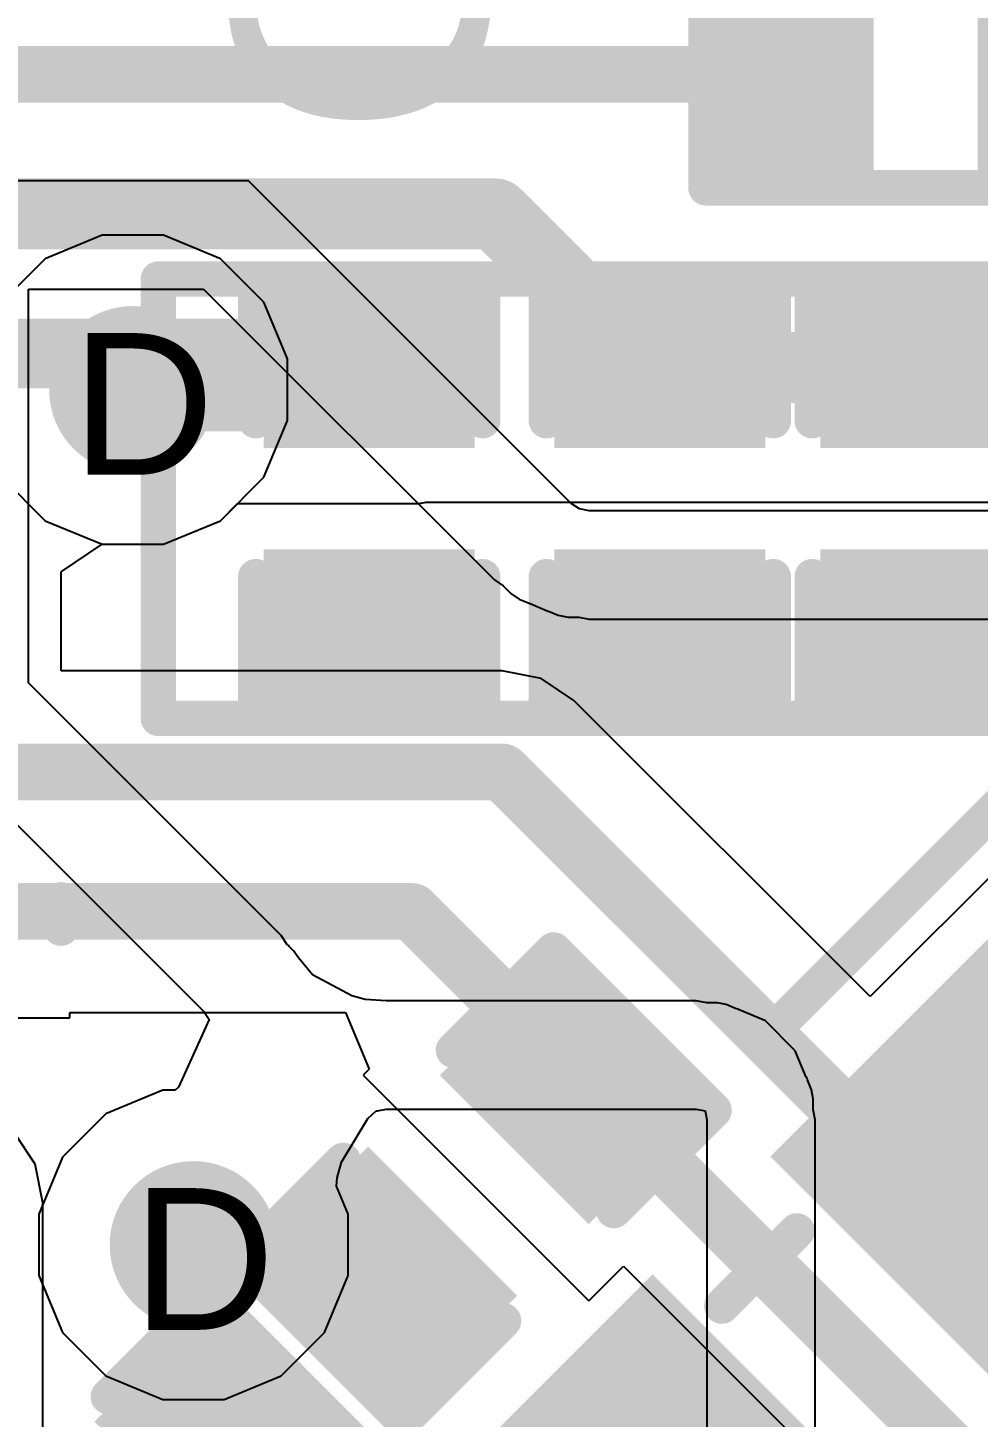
# Model space of a CAD drawing. Header units: inches. Extents: x -11 to 5428, y 0 to 5423.
# Drawn here: x 207.091 to 210.497, y 35.294 to 40.274 of the extents above; entities that cross this region are included whole.
import ezdxf

# ---------------------------------------------------------------- set-up
doc = ezdxf.new("R2010")
doc.units = ezdxf.units.IN
for name, color, linetype in [('Bottom Layer', 5, 'Continuous'), ('Drill Drawing', 1, 'Continuous'), ('GND', 16, 'Continuous'), ('PWR', 76, 'Continuous'), ('Top Layer', 1, 'Continuous'), ('Top Overlay', 2, 'Continuous'), ('Top Paste', 8, 'Continuous'), ('Top Solder', 216, 'Continuous'), ('Via Holes', 16, 'Continuous')]:
    doc.layers.add(name, color=color, linetype=linetype)
doc.styles.add('Arial', font='', dxfattribs={"height": 0.2})
doc.styles.get('Arial').set_extended_font_data('Arial')

# ---------------------------------------------------------------- blocks, each defined once
blk = doc.blocks.new('C___0402_308')
at = {"layer": 'Top Layer'}
for points in [[(-0.6985, -0.3175), (-0.6985, 0.3175), (-0.2413, 0.3175), (-0.2413, -0.3175)], [(0.2413, -0.3175), (0.2413, 0.3175), (0.6985, 0.3175), (0.6985, -0.3175)]]:
    blk.add_hatch(color=1, dxfattribs=at).paths.add_polyline_path(points)
at = {"layer": 'Top Paste'}
for points in [[(-0.6985, -0.3175), (-0.6985, 0.3175), (-0.2413, 0.3175), (-0.2413, -0.3175)], [(0.2413, -0.3175), (0.2413, 0.3175), (0.6985, 0.3175), (0.6985, -0.3175)]]:
    blk.add_hatch(color=8, dxfattribs=at).paths.add_polyline_path(points)
at = {"layer": 'Top Solder'}
for points in [[(-0.7585, -0.3775), (-0.7585, 0.3775), (-0.1813, 0.3775), (-0.1813, -0.3775)], [(0.1813, -0.3775), (0.1813, 0.3775), (0.7585, 0.3775), (0.7585, -0.3775)]]:
    blk.add_hatch(color=216, dxfattribs=at).paths.add_polyline_path(points)
at = {"layer": 'Top Overlay'}
for points in [[(-0.2794, 0.4064, 0.127, 0.127, 0), (-0.7874, 0.4064, 0.127, 0.127, 0)], [(-0.7874, -0.4064, 0.127, 0.127, 0), (-0.7874, 0.4064, 0.127, 0.127, 0)], [(0.7874, 0.4064, 0.127, 0.127, 0), (0.2794, 0.4064, 0.127, 0.127, 0)], [(0.7874, -0.4064, 0.127, 0.127, 0), (0.7874, 0.4064, 0.127, 0.127, 0)], [(-0.2794, -0.4064, 0.127, 0.127, 0), (-0.7874, -0.4064, 0.127, 0.127, 0)], [(0.7874, -0.4064, 0.127, 0.127, 0), (0.2794, -0.4064, 0.127, 0.127, 0)]]:
    blk.add_lwpolyline(points, format="xyseb", dxfattribs=at)
for points in [[(-0.8192, 0.4064, 0.0635, 0.0635, 1), (-0.7557, 0.4064, 0.0635, 0.0635, 1)], [(-0.8192, 0.4064, 0.0635, 0.0635, 1), (-0.7557, 0.4064, 0.0635, 0.0635, 1)], [(-0.3112, 0.4064, 0.0635, 0.0635, 1), (-0.2477, 0.4064, 0.0635, 0.0635, 1)], [(0.2476, 0.4064, 0.0635, 0.0635, 1), (0.3111, 0.4064, 0.0635, 0.0635, 1)], [(0.7556, 0.4064, 0.0635, 0.0635, 1), (0.8191, 0.4064, 0.0635, 0.0635, 1)], [(0.7556, 0.4064, 0.0635, 0.0635, 1), (0.8191, 0.4064, 0.0635, 0.0635, 1)], [(-0.8192, -0.4064, 0.0635, 0.0635, 1), (-0.7557, -0.4064, 0.0635, 0.0635, 1)], [(-0.8192, -0.4064, 0.0635, 0.0635, 1), (-0.7557, -0.4064, 0.0635, 0.0635, 1)], [(-0.3112, -0.4064, 0.0635, 0.0635, 1), (-0.2477, -0.4064, 0.0635, 0.0635, 1)], [(0.2476, -0.4064, 0.0635, 0.0635, 1), (0.3111, -0.4064, 0.0635, 0.0635, 1)], [(0.7556, -0.4064, 0.0635, 0.0635, 1), (0.8191, -0.4064, 0.0635, 0.0635, 1)], [(0.7556, -0.4064, 0.0635, 0.0635, 1), (0.8191, -0.4064, 0.0635, 0.0635, 1)]]:
    blk.add_lwpolyline(points, format="xyseb", close=True, dxfattribs=at)
blk = doc.blocks.new('C___0402_315')
at = {"layer": 'Top Layer'}
for points in [[(-0.6985, -0.3175), (-0.6985, 0.3175), (-0.2413, 0.3175), (-0.2413, -0.3175)], [(0.2413, -0.3175), (0.2413, 0.3175), (0.6985, 0.3175), (0.6985, -0.3175)]]:
    blk.add_hatch(color=1, dxfattribs=at).paths.add_polyline_path(points)
at = {"layer": 'Top Paste'}
for points in [[(-0.6985, -0.3175), (-0.6985, 0.3175), (-0.2413, 0.3175), (-0.2413, -0.3175)], [(0.2413, -0.3175), (0.2413, 0.3175), (0.6985, 0.3175), (0.6985, -0.3175)]]:
    blk.add_hatch(color=8, dxfattribs=at).paths.add_polyline_path(points)
at = {"layer": 'Top Solder'}
for points in [[(-0.7585, -0.3775), (-0.7585, 0.3775), (-0.1813, 0.3775), (-0.1813, -0.3775)], [(0.1813, -0.3775), (0.1813, 0.3775), (0.7585, 0.3775), (0.7585, -0.3775)]]:
    blk.add_hatch(color=216, dxfattribs=at).paths.add_polyline_path(points)
at = {"layer": 'Top Overlay'}
for points in [[(-0.7874, 0.4064, 0.127, 0.127, 0), (-0.2794, 0.4064, 0.127, 0.127, 0)], [(-0.7874, 0.4064, 0.127, 0.127, 0), (-0.7874, -0.4064, 0.127, 0.127, 0)], [(0.2794, 0.4064, 0.127, 0.127, 0), (0.7874, 0.4064, 0.127, 0.127, 0)], [(0.7874, 0.4064, 0.127, 0.127, 0), (0.7874, -0.4064, 0.127, 0.127, 0)], [(-0.7874, -0.4064, 0.127, 0.127, 0), (-0.2794, -0.4064, 0.127, 0.127, 0)], [(0.2794, -0.4064, 0.127, 0.127, 0), (0.7874, -0.4064, 0.127, 0.127, 0)]]:
    blk.add_lwpolyline(points, format="xyseb", dxfattribs=at)
for points in [[(-0.8191, 0.4064, 0.0635, 0.0635, 1), (-0.7556, 0.4064, 0.0635, 0.0635, 1)], [(-0.8191, 0.4064, 0.0635, 0.0635, 1), (-0.7556, 0.4064, 0.0635, 0.0635, 1)], [(-0.3111, 0.4064, 0.0635, 0.0635, 1), (-0.2476, 0.4064, 0.0635, 0.0635, 1)], [(0.2477, 0.4064, 0.0635, 0.0635, 1), (0.3112, 0.4064, 0.0635, 0.0635, 1)], [(0.7557, 0.4064, 0.0635, 0.0635, 1), (0.8192, 0.4064, 0.0635, 0.0635, 1)], [(0.7557, 0.4064, 0.0635, 0.0635, 1), (0.8192, 0.4064, 0.0635, 0.0635, 1)], [(-0.8191, -0.4064, 0.0635, 0.0635, 1), (-0.7556, -0.4064, 0.0635, 0.0635, 1)], [(-0.8191, -0.4064, 0.0635, 0.0635, 1), (-0.7556, -0.4064, 0.0635, 0.0635, 1)], [(-0.3111, -0.4064, 0.0635, 0.0635, 1), (-0.2476, -0.4064, 0.0635, 0.0635, 1)], [(0.2477, -0.4064, 0.0635, 0.0635, 1), (0.3112, -0.4064, 0.0635, 0.0635, 1)], [(0.7557, -0.4064, 0.0635, 0.0635, 1), (0.8192, -0.4064, 0.0635, 0.0635, 1)], [(0.7557, -0.4064, 0.0635, 0.0635, 1), (0.8192, -0.4064, 0.0635, 0.0635, 1)]]:
    blk.add_lwpolyline(points, format="xyseb", close=True, dxfattribs=at)
blk = doc.blocks.new('C___0402_316')
at = {"layer": 'Top Layer'}
for points in [[(-0.6985, -0.3175), (-0.6985, 0.3175), (-0.2413, 0.3175), (-0.2413, -0.3175)], [(0.2413, -0.3175), (0.2413, 0.3175), (0.6985, 0.3175), (0.6985, -0.3175)]]:
    blk.add_hatch(color=1, dxfattribs=at).paths.add_polyline_path(points)
at = {"layer": 'Top Paste'}
for points in [[(-0.6985, -0.3175), (-0.6985, 0.3175), (-0.2413, 0.3175), (-0.2413, -0.3175)], [(0.2413, -0.3175), (0.2413, 0.3175), (0.6985, 0.3175), (0.6985, -0.3175)]]:
    blk.add_hatch(color=8, dxfattribs=at).paths.add_polyline_path(points)
at = {"layer": 'Top Solder'}
for points in [[(-0.7585, -0.3775), (-0.7585, 0.3775), (-0.1813, 0.3775), (-0.1813, -0.3775)], [(0.1813, -0.3775), (0.1813, 0.3775), (0.7585, 0.3775), (0.7585, -0.3775)]]:
    blk.add_hatch(color=216, dxfattribs=at).paths.add_polyline_path(points)
at = {"layer": 'Top Overlay'}
for points in [[(-0.7874, 0.4064, 0.127, 0.127, 0), (-0.2794, 0.4064, 0.127, 0.127, 0)], [(-0.7874, 0.4064, 0.127, 0.127, 0), (-0.7874, -0.4064, 0.127, 0.127, 0)], [(0.2794, 0.4064, 0.127, 0.127, 0), (0.7874, 0.4064, 0.127, 0.127, 0)], [(0.7874, 0.4064, 0.127, 0.127, 0), (0.7874, -0.4064, 0.127, 0.127, 0)], [(-0.7874, -0.4064, 0.127, 0.127, 0), (-0.2794, -0.4064, 0.127, 0.127, 0)], [(0.2794, -0.4064, 0.127, 0.127, 0), (0.7874, -0.4064, 0.127, 0.127, 0)]]:
    blk.add_lwpolyline(points, format="xyseb", dxfattribs=at)
for points in [[(-0.8191, 0.4064, 0.0635, 0.0635, 1), (-0.7556, 0.4064, 0.0635, 0.0635, 1)], [(-0.8191, 0.4064, 0.0635, 0.0635, 1), (-0.7556, 0.4064, 0.0635, 0.0635, 1)], [(-0.3111, 0.4064, 0.0635, 0.0635, 1), (-0.2476, 0.4064, 0.0635, 0.0635, 1)], [(0.2477, 0.4064, 0.0635, 0.0635, 1), (0.3112, 0.4064, 0.0635, 0.0635, 1)], [(0.7557, 0.4064, 0.0635, 0.0635, 1), (0.8192, 0.4064, 0.0635, 0.0635, 1)], [(0.7557, 0.4064, 0.0635, 0.0635, 1), (0.8192, 0.4064, 0.0635, 0.0635, 1)], [(-0.8191, -0.4064, 0.0635, 0.0635, 1), (-0.7556, -0.4064, 0.0635, 0.0635, 1)], [(-0.8191, -0.4064, 0.0635, 0.0635, 1), (-0.7556, -0.4064, 0.0635, 0.0635, 1)], [(-0.3111, -0.4064, 0.0635, 0.0635, 1), (-0.2476, -0.4064, 0.0635, 0.0635, 1)], [(0.2477, -0.4064, 0.0635, 0.0635, 1), (0.3112, -0.4064, 0.0635, 0.0635, 1)], [(0.7557, -0.4064, 0.0635, 0.0635, 1), (0.8192, -0.4064, 0.0635, 0.0635, 1)], [(0.7557, -0.4064, 0.0635, 0.0635, 1), (0.8192, -0.4064, 0.0635, 0.0635, 1)]]:
    blk.add_lwpolyline(points, format="xyseb", close=True, dxfattribs=at)
blk = doc.blocks.new('C___0402_319')
at = {"layer": 'Top Layer'}
for points in [[(-0.6985, -0.3175), (-0.6985, 0.3175), (-0.2413, 0.3175), (-0.2413, -0.3175)], [(0.2413, -0.3175), (0.2413, 0.3175), (0.6985, 0.3175), (0.6985, -0.3175)]]:
    blk.add_hatch(color=1, dxfattribs=at).paths.add_polyline_path(points)
at = {"layer": 'Top Paste'}
for points in [[(-0.6985, -0.3175), (-0.6985, 0.3175), (-0.2413, 0.3175), (-0.2413, -0.3175)], [(0.2413, -0.3175), (0.2413, 0.3175), (0.6985, 0.3175), (0.6985, -0.3175)]]:
    blk.add_hatch(color=8, dxfattribs=at).paths.add_polyline_path(points)
at = {"layer": 'Top Solder'}
for points in [[(-0.7585, -0.3775), (-0.7585, 0.3775), (-0.1813, 0.3775), (-0.1813, -0.3775)], [(0.1813, -0.3775), (0.1813, 0.3775), (0.7585, 0.3775), (0.7585, -0.3775)]]:
    blk.add_hatch(color=216, dxfattribs=at).paths.add_polyline_path(points)
at = {"layer": 'Top Overlay'}
for points in [[(-0.7874, 0.4064, 0.127, 0.127, 0), (-0.2794, 0.4064, 0.127, 0.127, 0)], [(-0.7874, 0.4064, 0.127, 0.127, 0), (-0.7874, -0.4064, 0.127, 0.127, 0)], [(0.2794, 0.4064, 0.127, 0.127, 0), (0.7874, 0.4064, 0.127, 0.127, 0)], [(0.7874, 0.4064, 0.127, 0.127, 0), (0.7874, -0.4064, 0.127, 0.127, 0)], [(-0.7874, -0.4064, 0.127, 0.127, 0), (-0.2794, -0.4064, 0.127, 0.127, 0)], [(0.2794, -0.4064, 0.127, 0.127, 0), (0.7874, -0.4064, 0.127, 0.127, 0)]]:
    blk.add_lwpolyline(points, format="xyseb", dxfattribs=at)
for points in [[(-0.8192, 0.4064, 0.0635, 0.0635, 1), (-0.7557, 0.4064, 0.0635, 0.0635, 1)], [(-0.8192, 0.4064, 0.0635, 0.0635, 1), (-0.7557, 0.4064, 0.0635, 0.0635, 1)], [(-0.3112, 0.4064, 0.0635, 0.0635, 1), (-0.2477, 0.4064, 0.0635, 0.0635, 1)], [(0.2477, 0.4064, 0.0635, 0.0635, 1), (0.3112, 0.4064, 0.0635, 0.0635, 1)], [(0.7557, 0.4064, 0.0635, 0.0635, 1), (0.8192, 0.4064, 0.0635, 0.0635, 1)], [(0.7557, 0.4064, 0.0635, 0.0635, 1), (0.8192, 0.4064, 0.0635, 0.0635, 1)], [(-0.8192, -0.4064, 0.0635, 0.0635, 1), (-0.7557, -0.4064, 0.0635, 0.0635, 1)], [(-0.8192, -0.4064, 0.0635, 0.0635, 1), (-0.7557, -0.4064, 0.0635, 0.0635, 1)], [(-0.3112, -0.4064, 0.0635, 0.0635, 1), (-0.2477, -0.4064, 0.0635, 0.0635, 1)], [(0.2477, -0.4064, 0.0635, 0.0635, 1), (0.3112, -0.4064, 0.0635, 0.0635, 1)], [(0.7557, -0.4064, 0.0635, 0.0635, 1), (0.8192, -0.4064, 0.0635, 0.0635, 1)], [(0.7557, -0.4064, 0.0635, 0.0635, 1), (0.8192, -0.4064, 0.0635, 0.0635, 1)]]:
    blk.add_lwpolyline(points, format="xyseb", close=True, dxfattribs=at)
blk = doc.blocks.new('C___0402_326')
at = {"layer": 'Top Layer'}
for points in [[(-0.6985, -0.3175), (-0.6985, 0.3175), (-0.2413, 0.3175), (-0.2413, -0.3175)], [(0.2413, -0.3175), (0.2413, 0.3175), (0.6985, 0.3175), (0.6985, -0.3175)]]:
    blk.add_hatch(color=1, dxfattribs=at).paths.add_polyline_path(points)
at = {"layer": 'Top Paste'}
for points in [[(-0.6985, -0.3175), (-0.6985, 0.3175), (-0.2413, 0.3175), (-0.2413, -0.3175)], [(0.2413, -0.3175), (0.2413, 0.3175), (0.6985, 0.3175), (0.6985, -0.3175)]]:
    blk.add_hatch(color=8, dxfattribs=at).paths.add_polyline_path(points)
at = {"layer": 'Top Solder'}
for points in [[(-0.7585, -0.3775), (-0.7585, 0.3775), (-0.1813, 0.3775), (-0.1813, -0.3775)], [(0.1813, -0.3775), (0.1813, 0.3775), (0.7585, 0.3775), (0.7585, -0.3775)]]:
    blk.add_hatch(color=216, dxfattribs=at).paths.add_polyline_path(points)
at = {"layer": 'Top Overlay'}
for points in [[(-0.7874, 0.4064, 0.127, 0.127, 0), (-0.2794, 0.4064, 0.127, 0.127, 0)], [(-0.7874, 0.4064, 0.127, 0.127, 0), (-0.7874, -0.4064, 0.127, 0.127, 0)], [(0.2794, 0.4064, 0.127, 0.127, 0), (0.7874, 0.4064, 0.127, 0.127, 0)], [(0.7874, 0.4064, 0.127, 0.127, 0), (0.7874, -0.4064, 0.127, 0.127, 0)], [(-0.7874, -0.4064, 0.127, 0.127, 0), (-0.2794, -0.4064, 0.127, 0.127, 0)], [(0.2794, -0.4064, 0.127, 0.127, 0), (0.7874, -0.4064, 0.127, 0.127, 0)]]:
    blk.add_lwpolyline(points, format="xyseb", dxfattribs=at)
for points in [[(-0.8191, 0.4064, 0.0635, 0.0635, 1), (-0.7556, 0.4064, 0.0635, 0.0635, 1)], [(-0.8191, 0.4064, 0.0635, 0.0635, 1), (-0.7556, 0.4064, 0.0635, 0.0635, 1)], [(-0.3111, 0.4064, 0.0635, 0.0635, 1), (-0.2476, 0.4064, 0.0635, 0.0635, 1)], [(0.2477, 0.4064, 0.0635, 0.0635, 1), (0.3112, 0.4064, 0.0635, 0.0635, 1)], [(0.7557, 0.4064, 0.0635, 0.0635, 1), (0.8192, 0.4064, 0.0635, 0.0635, 1)], [(0.7557, 0.4064, 0.0635, 0.0635, 1), (0.8192, 0.4064, 0.0635, 0.0635, 1)], [(-0.8191, -0.4064, 0.0635, 0.0635, 1), (-0.7556, -0.4064, 0.0635, 0.0635, 1)], [(-0.8191, -0.4064, 0.0635, 0.0635, 1), (-0.7556, -0.4064, 0.0635, 0.0635, 1)], [(-0.3111, -0.4064, 0.0635, 0.0635, 1), (-0.2476, -0.4064, 0.0635, 0.0635, 1)], [(0.2476, -0.4064, 0.0635, 0.0635, 1), (0.3111, -0.4064, 0.0635, 0.0635, 1)], [(0.7556, -0.4064, 0.0635, 0.0635, 1), (0.8191, -0.4064, 0.0635, 0.0635, 1)], [(0.7556, -0.4064, 0.0635, 0.0635, 1), (0.8191, -0.4064, 0.0635, 0.0635, 1)]]:
    blk.add_lwpolyline(points, format="xyseb", close=True, dxfattribs=at)
blk = doc.blocks.new('R___0402_343')
at = {"layer": 'Top Layer'}
for points in [[(-0.6985, -0.3175), (-0.6985, 0.3175), (-0.2413, 0.3175), (-0.2413, -0.3175)], [(0.2413, -0.3175), (0.2413, 0.3175), (0.6985, 0.3175), (0.6985, -0.3175)]]:
    blk.add_hatch(color=1, dxfattribs=at).paths.add_polyline_path(points)
at = {"layer": 'Top Paste'}
for points in [[(-0.6985, -0.3175), (-0.6985, 0.3175), (-0.2413, 0.3175), (-0.2413, -0.3175)], [(0.2413, -0.3175), (0.2413, 0.3175), (0.6985, 0.3175), (0.6985, -0.3175)]]:
    blk.add_hatch(color=8, dxfattribs=at).paths.add_polyline_path(points)
at = {"layer": 'Top Solder'}
for points in [[(-0.7535, -0.3725), (-0.7535, 0.3725), (-0.1863, 0.3725), (-0.1863, -0.3725)], [(0.1863, -0.3725), (0.1863, 0.3725), (0.7535, 0.3725), (0.7535, -0.3725)]]:
    blk.add_hatch(color=216, dxfattribs=at).paths.add_polyline_path(points)
at = {"layer": 'Top Overlay'}
for points in [[(0.7874, 0.4064, 0.127, 0.127, 0), (-0.7874, 0.4064, 0.127, 0.127, 0)], [(-0.7874, 0.4064, 0.127, 0.127, 0), (-0.7874, -0.4064, 0.127, 0.127, 0)], [(0.7874, 0.4064, 0.127, 0.127, 0), (0.7874, -0.4064, 0.127, 0.127, 0)], [(0.7874, -0.4064, 0.127, 0.127, 0), (-0.7874, -0.4064, 0.127, 0.127, 0)], [(0.8128, -0.4318, 0.00323, 0.00323, 0), (-0.8128, -0.4318, 0.00323, 0.00323, 0)]]:
    blk.add_lwpolyline(points, format="xyseb", dxfattribs=at)
for points in [[(-0.8191, 0.4064, 0.0635, 0.0635, 1), (-0.7556, 0.4064, 0.0635, 0.0635, 1)], [(-0.8191, 0.4064, 0.0635, 0.0635, 1), (-0.7556, 0.4064, 0.0635, 0.0635, 1)], [(0.7556, 0.4064, 0.0635, 0.0635, 1), (0.8191, 0.4064, 0.0635, 0.0635, 1)], [(0.7556, 0.4064, 0.0635, 0.0635, 1), (0.8191, 0.4064, 0.0635, 0.0635, 1)], [(-0.8191, -0.4064, 0.0635, 0.0635, 1), (-0.7556, -0.4064, 0.0635, 0.0635, 1)], [(-0.8191, -0.4064, 0.0635, 0.0635, 1), (-0.7556, -0.4064, 0.0635, 0.0635, 1)], [(0.7556, -0.4064, 0.0635, 0.0635, 1), (0.8191, -0.4064, 0.0635, 0.0635, 1)], [(0.7556, -0.4064, 0.0635, 0.0635, 1), (0.8191, -0.4064, 0.0635, 0.0635, 1)], [(-0.8136, -0.4318, 0.00161, 0.00161, 1), (-0.812, -0.4318, 0.00161, 0.00161, 1)], [(0.812, -0.4318, 0.00161, 0.00161, 1), (0.8136, -0.4318, 0.00161, 0.00161, 1)]]:
    blk.add_lwpolyline(points, format="xyseb", close=True, dxfattribs=at)
blk = doc.blocks.new('QFN_64_EP_9_9__363')
at = {"layer": 'Top Overlay'}
for points in [[(-5.0038, 3.81, 0.127, 0.127, 0), (-5.0038, 3.7084, 0.127, 0.127, 0)], [(-4.953, 3.7592, 0.127, 0.127, 0), (-5.0038, 3.81, 0.127, 0.127, 0)], [(-4.953, 3.7592, 0.127, 0.127, 0), (-5.0038, 3.7084, 0.127, 0.127, 0)]]:
    blk.add_lwpolyline(points, format="xyseb", dxfattribs=at)
for points in [[(-5.0356, 3.81, 0.0635, 0.0635, 1), (-4.9721, 3.81, 0.0635, 0.0635, 1)], [(-5.0356, 3.81, 0.0635, 0.0635, 1), (-4.9721, 3.81, 0.0635, 0.0635, 1)], [(-4.9848, 3.7592, 0.0635, 0.0635, 1), (-4.9213, 3.7592, 0.0635, 0.0635, 1)], [(-4.9848, 3.7592, 0.0635, 0.0635, 1), (-4.9213, 3.7592, 0.0635, 0.0635, 1)], [(-5.0356, 3.7084, 0.0635, 0.0635, 1), (-4.9721, 3.7084, 0.0635, 0.0635, 1)], [(-5.0356, 3.7084, 0.0635, 0.0635, 1), (-4.9721, 3.7084, 0.0635, 0.0635, 1)]]:
    blk.add_lwpolyline(points, format="xyseb", close=True, dxfattribs=at)
blk = doc.blocks.new('SMD3225_4P_365')
at = {"layer": 'Top Layer'}
for points in [[(-1.8, 1.45), (-0.4, 1.45), (-0.4, 0.25), (-1.8, 0.25)], [(0.4, 1.45), (1.8, 1.45), (1.8, 0.25), (0.4, 0.25)]]:
    blk.add_hatch(color=1, dxfattribs=at).paths.add_polyline_path(points)
at = {"layer": 'Top Paste'}
for points in [[(-1.8, 1.45), (-0.4, 1.45), (-0.4, 0.25), (-1.8, 0.25)], [(0.4, 1.45), (1.8, 1.45), (1.8, 0.25), (0.4, 0.25)]]:
    blk.add_hatch(color=8, dxfattribs=at).paths.add_polyline_path(points)
at = {"layer": 'Top Solder'}
for points in [[(-1.9016, 1.5516), (-0.2984, 1.5516), (-0.2984, 0.1484), (-1.9016, 0.1484)], [(0.2984, 1.5516), (1.9016, 1.5516), (1.9016, 0.1484), (0.2984, 0.1484)]]:
    blk.add_hatch(color=216, dxfattribs=at).paths.add_polyline_path(points)
at = {"layer": 'Top Overlay'}
blk.add_lwpolyline([(-0.2032, 1.2954, 0.127, 0.127, 0), (0.1778, 1.2954, 0.127, 0.127, 0)], format="xyseb", dxfattribs=at)
for points in [[(-0.235, 1.2954, 0.0635, 0.0635, 1), (-0.1715, 1.2954, 0.0635, 0.0635, 1)], [(0.1461, 1.2954, 0.0635, 0.0635, 1), (0.2096, 1.2954, 0.0635, 0.0635, 1)]]:
    blk.add_lwpolyline(points, format="xyseb", close=True, dxfattribs=at)

msp = doc.modelspace()

# ---------------------------------------------------------------- hatches: boundary and pattern name
at = {"layer": 'Bottom Layer'}
h = msp.add_hatch(color=5, dxfattribs=at)
edge = h.paths.add_edge_path()
edge.add_arc((207.468, 38.9768), 0.3, 0, 360)
h = msp.add_hatch(color=5, dxfattribs=at)
edge = h.paths.add_edge_path()
edge.add_arc((207.685, 35.912), 0.3, 0, 360)
at = {"layer": 'GND'}
h = msp.add_hatch(color=16, dxfattribs=at)
edge = h.paths.add_edge_path()
edge.add_arc((207.468, 38.9768), 0.3, 0, 360)
h = msp.add_hatch(color=16, dxfattribs=at)
edge = h.paths.add_edge_path()
edge.add_arc((207.685, 35.912), 0.3, 0, 360)
at = {"layer": 'PWR'}
h = msp.add_hatch(color=76, dxfattribs=at)
edge = h.paths.add_edge_path()
edge.add_arc((207.468, 38.9768), 0.3, 0, 360)
h = msp.add_hatch(color=76, dxfattribs=at)
edge = h.paths.add_edge_path()
edge.add_arc((207.685, 35.912), 0.3, 0, 360)
at = {"layer": 'Top Layer'}
h = msp.add_hatch(color=1, dxfattribs=at)
edge = h.paths.add_edge_path()
edge.add_arc((207.468, 38.9768), 0.3, 0, 360)
for points in [[(206.2567, 38.982), (208.3147, 38.982), (208.3147, 39.232), (206.2567, 39.232)], [(207.2321, 38.8276), (208.4935, 38.8276), (208.4935, 39.2318), (207.2321, 39.2318)]]:
    msp.add_hatch(color=1, dxfattribs=at).paths.add_polyline_path(points)
h = msp.add_hatch(color=1, dxfattribs=at)
edge = h.paths.add_edge_path()
edge.add_arc((207.685, 35.912), 0.3, 0, 360)
at = {"layer": 'Via Holes'}
h = msp.add_hatch(color=7, dxfattribs=at)
edge = h.paths.add_edge_path()
edge.add_arc((207.468, 38.9768), 0.15, 0, 360)
h = msp.add_hatch(color=7, dxfattribs=at)
edge = h.paths.add_edge_path()
edge.add_arc((207.685, 35.912), 0.15, 0, 360)

# ---------------------------------------------------------------- linework, layer by layer
at = {"layer": 'Bottom Layer'}
for p, q in [((207.3578, 39.5308), (207.1541, 39.4464)), ((207.5782, 39.5308), (207.3578, 39.5308)), ((207.7818, 39.4464), (207.5782, 39.5308)), ((207.1541, 39.4464), (206.9983, 39.2906)), ((207.9376, 39.2906), (207.7818, 39.4464)), ((208.022, 39.087), (207.9376, 39.2906)), ((208.022, 38.8666), (208.022, 39.087)), ((207.9376, 38.6629), (208.022, 38.8666)), ((206.9983, 38.6629), (207.1541, 38.5071)), ((207.7818, 38.5071), (207.9376, 38.6629)), ((207.1541, 38.5071), (207.3578, 38.4228)), ((207.5782, 38.4228), (207.7818, 38.5071)), ((207.3578, 38.4228), (207.5782, 38.4228))]:
    msp.add_line(p, q, dxfattribs=at)
at = {"layer": 'GND'}
for p, q in [((207.3578, 39.5308), (207.1541, 39.4464)), ((207.5782, 39.5308), (207.3578, 39.5308)), ((207.7818, 39.4464), (207.5782, 39.5308)), ((207.1541, 39.4464), (206.9983, 39.2906)), ((207.9376, 39.2906), (207.7818, 39.4464)), ((208.022, 39.087), (207.9376, 39.2906)), ((208.022, 38.8666), (208.022, 39.087)), ((207.9376, 38.6629), (208.022, 38.8666)), ((206.9983, 38.6629), (207.1541, 38.5071)), ((207.7818, 38.5071), (207.9376, 38.6629)), ((207.1541, 38.5071), (207.3578, 38.4228)), ((207.5782, 38.4228), (207.7818, 38.5071)), ((207.3578, 38.4228), (207.5782, 38.4228))]:
    msp.add_line(p, q, dxfattribs=at)
at = {"layer": 'PWR'}
for p, q in [((207.8818, 39.7256), (206.7052, 39.7256)), ((209.0378, 38.5696), (207.8818, 39.7256)), ((207.0937, 37.9258), (207.0937, 39.3371)), ((207.0937, 39.3371), (207.7209, 39.3371)), ((207.7209, 39.3371), (208.7631, 38.2949)), ((209.0677, 38.5496), (209.0378, 38.5696)), ((209.1031, 38.5426), (209.0677, 38.5496)), ((210.7641, 38.5426), (209.1031, 38.5426)), ((208.7631, 38.2949), (208.7949, 38.2737)), ((208.7949, 38.2737), (208.822, 38.2466)), ((208.822, 38.2466), (208.8519, 38.2266)), ((208.8519, 38.2266), (208.8873, 38.212)), ((208.8873, 38.212), (208.8891, 38.2107)), ((208.8891, 38.2107), (208.8913, 38.2103)), ((208.8913, 38.2103), (208.9526, 38.1849)), ((208.9526, 38.1849), (208.9544, 38.1837)), ((208.9544, 38.1837), (208.9566, 38.1832)), ((208.9566, 38.1832), (208.992, 38.1686)), ((208.992, 38.1686), (209.0273, 38.1616)), ((209.0273, 38.1616), (209.0656, 38.1616)), ((209.0656, 38.1616), (209.1031, 38.1541)), ((209.1031, 38.1541), (210.558, 38.1541)), ((207.9988, 37.0207), (207.0937, 37.9258)), ((206.819, 37.6511), (207.7241, 36.746)), ((208.0196, 36.9896), (207.9988, 37.0207)), ((208.0256, 36.9852), (208.0196, 36.9896)), ((208.028, 36.9814), (208.0256, 36.9852)), ((208.044, 36.9659), (208.028, 36.9814)), ((208.0611, 36.9412), (208.044, 36.9659)), ((208.1119, 36.8793), (208.0611, 36.9412)), ((208.2523, 36.8045), (208.1119, 36.8793)), ((208.3004, 36.7913), (208.2523, 36.8045)), ((208.3756, 36.7867), (208.3004, 36.7913)), ((209.4864, 36.7867), (208.3756, 36.7867)), ((209.5239, 36.7792), (209.4864, 36.7867)), ((209.5621, 36.7792), (209.5239, 36.7792)), ((209.594, 36.7729), (209.5621, 36.7792)), ((209.6294, 36.7582), (209.594, 36.7729)), ((209.635, 36.7571), (209.6294, 36.7582)), ((209.6398, 36.7539), (209.635, 36.7571)), ((209.7341, 36.7149), (209.6398, 36.7539)), ((207.7418, 36.72), (207.6312, 36.4768)), ((207.7241, 36.746), (207.7247, 36.7447)), ((207.7247, 36.7447), (207.7418, 36.72)), ((209.8413, 36.6077), (209.7341, 36.7149)), ((209.7341, 36.7149), (209.7341, 36.7149)), ((209.8803, 36.5134), (209.8413, 36.6077)), ((209.8413, 36.6077), (209.8413, 36.6077)), ((209.8835, 36.5086), (209.8803, 36.5134)), ((209.8846, 36.503), (209.8835, 36.5086)), ((209.8993, 36.4676), (209.8846, 36.503)), ((207.5748, 36.466), (207.3712, 36.3817)), ((207.6192, 36.466), (207.5748, 36.466)), ((207.6312, 36.4768), (207.6192, 36.466)), ((209.9056, 36.4357), (209.8993, 36.4676)), ((209.9056, 36.3975), (209.9056, 36.4357)), ((207.3712, 36.3817), (207.2154, 36.2259)), ((208.2156, 36.2087), (208.31, 36.3651)), ((208.31, 36.3651), (208.3399, 36.392)), ((208.3399, 36.392), (208.3441, 36.392)), ((208.3441, 36.392), (208.3756, 36.3982)), ((208.3756, 36.3982), (209.4864, 36.3982)), ((209.4864, 36.3982), (209.5183, 36.3919)), ((209.5183, 36.3919), (209.5246, 36.36)), ((209.5246, 36.36), (209.5246, 30.2006)), ((209.9131, 36.36), (209.9056, 36.3975)), ((209.9131, 32.3681), (209.9131, 36.36)), ((207.2154, 36.2259), (207.131, 36.0222)), ((208.1995, 36.1522), (208.2156, 36.2087)), ((208.1976, 36.1223), (208.1995, 36.1522)), ((208.239, 36.0222), (208.1976, 36.1223)), ((207.131, 36.0222), (207.131, 35.8018)), ((208.239, 35.8018), (208.239, 36.0222)), ((207.131, 35.8018), (207.2154, 35.5982)), ((208.1547, 35.5982), (208.239, 35.8018)), ((207.2154, 35.5982), (207.3712, 35.4424)), ((207.9989, 35.4424), (208.1547, 35.5982)), ((207.3712, 35.4424), (207.5748, 35.358)), ((207.7952, 35.358), (207.9989, 35.4424)), ((207.5748, 35.358), (207.7952, 35.358))]:
    msp.add_line(p, q, dxfattribs=at)
at = {"layer": 'Top Layer'}
for p, q in [((207.7818, 38.5071), (207.8433, 38.5686)), ((207.8433, 38.5686), (208.4935, 38.5686)), ((208.4935, 38.5686), (208.5186, 38.5736)), ((208.5186, 38.5736), (210.8293, 38.5736)), ((207.5782, 38.4228), (207.7818, 38.5071)), ((207.2107, 38.3245), (207.3578, 38.4228)), ((207.3578, 38.4228), (207.5782, 38.4228)), ((207.2107, 37.9695), (207.2107, 38.3245)), ((208.7917, 37.9695), (207.2107, 37.9695)), ((208.9304, 37.9419), (208.7917, 37.9695)), ((208.7917, 37.9695), (208.7917, 37.9695)), ((209.0481, 37.8633), (208.9304, 37.9419)), ((210.1097, 36.8017), (209.0481, 37.8633)), ((210.8854, 37.5774), (210.1097, 36.8017)), ((206.9196, 36.726), (207.2417, 36.726)), ((207.2417, 36.726), (207.2417, 36.7444)), ((207.2417, 36.7444), (208.2304, 36.7444)), ((208.2304, 36.7444), (208.3146, 36.5412)), ((208.3146, 36.5412), (208.2932, 36.5199)), ((208.2932, 36.5199), (209.1015, 35.7116)), ((207.1183, 36.2009), (207.0397, 36.3185)), ((207.1459, 36.0622), (207.1183, 36.2009)), ((207.1459, 35.2249), (207.1459, 36.0622)), ((207.1459, 36.0622), (207.1459, 36.0622)), ((209.1015, 35.7116), (209.2259, 35.8361)), ((209.2259, 35.8361), (210.1693, 34.8927))]:
    msp.add_line(p, q, dxfattribs=at)
for points in [[(206.6067, 40.107, 0.2032, 0.2032, 0), (209.8387, 40.107, 0.2032, 0.2032, 0)], [(206.6067, 39.607, 0.254, 0.254, 0), (208.7672, 39.607, 0.254, 0.254, 0)], [(208.7672, 39.607, 0.254, 0.254, 0), (209.2672, 39.107, 0.254, 0.254, 0)], [(206.6067, 39.107, 0.2032, 0.2032, 0), (207.2304, 39.107, 0.2032, 0.2032, 0)], [(207.2304, 39.107, 0.2032, 0.2032, 0), (207.3606, 38.9768, 0.2032, 0.2032, 0)], [(208.275, 39.0165, 0.2032, 0.2032, 0), (208.3147, 39.0562, 0.2032, 0.2032, 0)], [(209.3561, 39.0562, 0.254, 0.254, 0), (210.3086, 39.0562, 0.254, 0.254, 0)], [(210.3086, 39.0562, 0.254, 0.254, 0), (211.1882, 39.0562, 0.254, 0.254, 0)], [(207.468, 38.9768, 0.2032, 0.2032, 0), (207.5077, 39.0165, 0.2032, 0.2032, 0)], [(207.5077, 39.0165, 0.2032, 0.2032, 0), (208.275, 39.0165, 0.2032, 0.2032, 0)], [(207.3606, 38.9768, 0.2032, 0.2032, 0), (207.468, 38.9768, 0.2032, 0.2032, 0)], [(206.6067, 37.607, 0.2032, 0.2032, 0), (208.7917, 37.607, 0.2032, 0.2032, 0)], [(208.7917, 37.607, 0.2032, 0.2032, 0), (210.1047, 36.2939, 0.2032, 0.2032, 0)], [(206.6067, 37.107, 0.2032, 0.2032, 0), (208.4677, 37.107, 0.2032, 0.2032, 0)], [(208.4677, 37.107, 0.2032, 0.2032, 0), (209.0386, 36.5361, 0.2032, 0.2032, 0)], [(209.0386, 36.457, 0.2032, 0.2032, 0), (209.0386, 36.5361, 0.2032, 0.2032, 0)], [(209.0386, 36.457, 0.2032, 0.2032, 0), (209.1178, 36.457, 0.2032, 0.2032, 0)], [(209.1178, 36.457, 0.2032, 0.2032, 0), (210.5318, 35.0429, 0.2032, 0.2032, 0)], [(210.1047, 36.2939, 0.2032, 0.2032, 0), (210.8096, 36.2939, 0.2032, 0.2032, 0)]]:
    msp.add_lwpolyline(points, format="xyseb", dxfattribs=at)
for points in [[(209.7879, 40.107, 0.1016, 0.1016, 1), (209.8895, 40.107, 0.1016, 0.1016, 1)], [(208.7037, 39.607, 0.127, 0.127, 1), (208.8307, 39.607, 0.127, 0.127, 1)], [(208.7037, 39.607, 0.127, 0.127, 1), (208.8307, 39.607, 0.127, 0.127, 1)], [(207.1796, 39.107, 0.1016, 0.1016, 1), (207.2812, 39.107, 0.1016, 0.1016, 1)], [(207.1796, 39.107, 0.1016, 0.1016, 1), (207.2812, 39.107, 0.1016, 0.1016, 1)], [(209.2037, 39.107, 0.127, 0.127, 1), (209.3307, 39.107, 0.127, 0.127, 1)], [(208.2639, 39.0562, 0.1016, 0.1016, 1), (208.3655, 39.0562, 0.1016, 0.1016, 1)], [(209.2926, 39.0562, 0.127, 0.127, 1), (209.4196, 39.0562, 0.127, 0.127, 1)], [(210.2451, 39.0562, 0.127, 0.127, 1), (210.3721, 39.0562, 0.127, 0.127, 1)], [(210.2451, 39.0562, 0.127, 0.127, 1), (210.3721, 39.0562, 0.127, 0.127, 1)], [(207.4569, 39.0165, 0.1016, 0.1016, 1), (207.5585, 39.0165, 0.1016, 0.1016, 1)], [(207.4569, 39.0165, 0.1016, 0.1016, 1), (207.5585, 39.0165, 0.1016, 0.1016, 1)], [(208.2242, 39.0165, 0.1016, 0.1016, 1), (208.3258, 39.0165, 0.1016, 0.1016, 1)], [(208.2242, 39.0165, 0.1016, 0.1016, 1), (208.3258, 39.0165, 0.1016, 0.1016, 1)], [(207.3098, 38.9768, 0.1016, 0.1016, 1), (207.4114, 38.9768, 0.1016, 0.1016, 1)], [(207.3098, 38.9768, 0.1016, 0.1016, 1), (207.4114, 38.9768, 0.1016, 0.1016, 1)], [(207.4172, 38.9768, 0.1016, 0.1016, 1), (207.5188, 38.9768, 0.1016, 0.1016, 1)], [(207.4172, 38.9768, 0.1016, 0.1016, 1), (207.5188, 38.9768, 0.1016, 0.1016, 1)], [(208.7409, 37.607, 0.1016, 0.1016, 1), (208.8425, 37.607, 0.1016, 0.1016, 1)], [(208.7409, 37.607, 0.1016, 0.1016, 1), (208.8425, 37.607, 0.1016, 0.1016, 1)], [(208.4169, 37.107, 0.1016, 0.1016, 1), (208.5185, 37.107, 0.1016, 0.1016, 1)], [(208.4169, 37.107, 0.1016, 0.1016, 1), (208.5185, 37.107, 0.1016, 0.1016, 1)], [(208.9878, 36.5361, 0.1016, 0.1016, 1), (209.0894, 36.5361, 0.1016, 0.1016, 1)], [(208.9878, 36.5361, 0.1016, 0.1016, 1), (209.0894, 36.5361, 0.1016, 0.1016, 1)], [(208.9878, 36.457, 0.1016, 0.1016, 1), (209.0894, 36.457, 0.1016, 0.1016, 1)], [(208.9878, 36.457, 0.1016, 0.1016, 1), (209.0894, 36.457, 0.1016, 0.1016, 1)], [(209.067, 36.457, 0.1016, 0.1016, 1), (209.1686, 36.457, 0.1016, 0.1016, 1)], [(209.067, 36.457, 0.1016, 0.1016, 1), (209.1686, 36.457, 0.1016, 0.1016, 1)], [(210.0539, 36.2939, 0.1016, 0.1016, 1), (210.1555, 36.2939, 0.1016, 0.1016, 1)], [(210.0539, 36.2939, 0.1016, 0.1016, 1), (210.1555, 36.2939, 0.1016, 0.1016, 1)]]:
    msp.add_lwpolyline(points, format="xyseb", close=True, dxfattribs=at)
at = {"layer": 'Top Overlay'}
for points in [[(207.5594, 37.7989, 0.127, 0.127, 0), (207.5594, 39.3737, 0.127, 0.127, 0)], [(207.5594, 39.3737, 0.127, 0.127, 0), (207.9083, 39.3737, 0.127, 0.127, 0)], [(207.9083, 39.3737, 0.127, 0.127, 0), (210.715, 39.3737, 0.127, 0.127, 0)], [(209.7909, 36.7092, 0.127, 0.127, 0), (211.572, 38.4903, 0.127, 0.127, 0)], [(207.5594, 37.7989, 0.127, 0.127, 0), (210.3086, 37.7989, 0.127, 0.127, 0)]]:
    msp.add_lwpolyline(points, format="xyseb", dxfattribs=at)
for points in [[(207.5276, 39.3737, 0.0635, 0.0635, 1), (207.5911, 39.3737, 0.0635, 0.0635, 1)], [(207.5276, 39.3737, 0.0635, 0.0635, 1), (207.5911, 39.3737, 0.0635, 0.0635, 1)], [(207.8766, 39.3737, 0.0635, 0.0635, 1), (207.9401, 39.3737, 0.0635, 0.0635, 1)], [(207.8766, 39.3737, 0.0635, 0.0635, 1), (207.9401, 39.3737, 0.0635, 0.0635, 1)], [(207.5276, 37.7989, 0.0635, 0.0635, 1), (207.5911, 37.7989, 0.0635, 0.0635, 1)], [(207.5276, 37.7989, 0.0635, 0.0635, 1), (207.5911, 37.7989, 0.0635, 0.0635, 1)], [(210.2769, 37.7989, 0.0635, 0.0635, 1), (210.3404, 37.7989, 0.0635, 0.0635, 1)], [(209.7592, 36.7092, 0.0635, 0.0635, 1), (209.8227, 36.7092, 0.0635, 0.0635, 1)]]:
    msp.add_lwpolyline(points, format="xyseb", close=True, dxfattribs=at)

# ---------------------------------------------------------------- block references
for name, p, rotation in [('QFN_64_EP_9_9__363', (202.2067, 40.857), 180), ('R___0402_343', (210.3086, 40.107), 180), ('C___0402_308', (208.3147, 38.5863), 270), ('C___0402_316', (209.3561, 38.5863), 90), ('C___0402_315', (210.3086, 38.5863), 90), ('SMD3225_4P_365', (210.6379, 34.9202), 45), ('C___0402_326', (208.7063, 36.1247), 45), ('C___0402_319', (207.4696, 34.883), 45)]:
    msp.add_blockref(name, p, dxfattribs=dict(rotation=rotation))

# ---------------------------------------------------------------- texts
at = {"layer": 'Drill Drawing', "style": 'Arial'}
for p in [(207.2479, 38.672), (207.465, 35.6073)]:
    msp.add_text('D', height=0.508, dxfattribs=at).set_placement(p)
at = {"layer": 'Top Overlay', "style": 'Arial'}
msp.add_text('C119', height=0.9144, rotation=90, dxfattribs=at).set_placement((208.7371, 39.8785))

doc.saveas('drawing.dxf')
